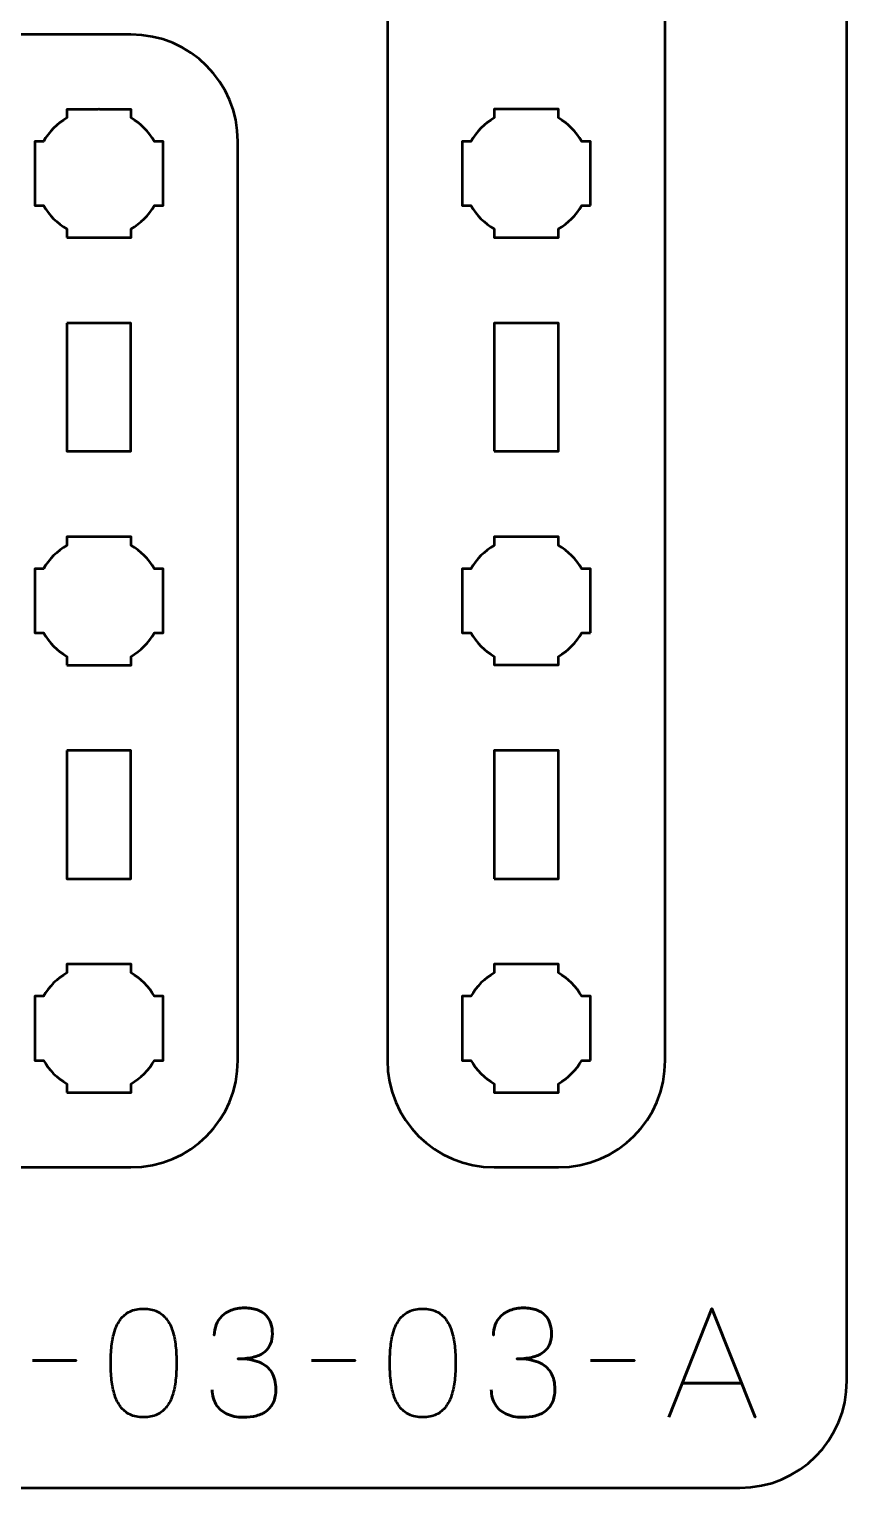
# Model space of a CAD drawing. Header units: centimetres. Extents: x -21 to 0, y -29.7 to 0.
# Drawn here: x -3.83 to 0, y -29.7 to -22.87 of the extents above; entities that cross this region are included whole.
import ezdxf

# ---------------------------------------------------------------- set-up
doc = ezdxf.new("R2010")
doc.units = ezdxf.units.CM
doc.header["$MEASUREMENT"] = 0
doc.layers.add('Layer 1', color=7, linetype='Continuous')

msp = doc.modelspace()

# ---------------------------------------------------------------- linework, layer by layer
at = {"layer": 'Layer 1', "color": 1, "lineweight": 53}
msp.add_open_spline([(-21.00003, -29.19995), (-21.00003, -29.19995), (-21.00003, -1.69992), (-21.00003, -1.69992), (-21.00003, -1.69992), (-21.00003, -1.61709), (-20.93286, -1.54992), (-20.85003, -1.54992), (-20.85003, -1.54992), (-20.7672, -1.54992), (-20.70003, -1.48275), (-20.70003, -1.39992), (-20.70003, -1.39992), (-20.70003, -1.31709), (-20.7672, -1.24992), (-20.85003, -1.24992), (-20.85003, -1.24992), (-20.93286, -1.24992), (-21.00003, -1.18275), (-21.00003, -1.09992), (-21.00003, -1.09992), (-21.00003, -1.09992), (-21.00003, -0.49992), (-21.00003, -0.49992), (-21.00003, -0.49992), (-21.00003, -0.22295), (-20.77694, 0.00004), (-20.49994, 0.00004), (-20.49994, 0.00004), (-20.49994, 0.00004), (-0.50008, 0.00004), (-0.50008, 0.00004), (-0.50008, 0.00004), (-0.22294, 0.00004), (0.00002, -0.22295), (0.00002, -0.49992), (0.00002, -0.49992), (0.00002, -0.49992), (0.00002, -29.19995), (0.00002, -29.19995), (0.00002, -29.19995), (0.00002, -29.47695), (-0.22294, -29.70004), (-0.50008, -29.70004), (-0.50008, -29.70004), (-0.50008, -29.70004), (-20.49994, -29.70004), (-20.49994, -29.70004), (-20.49994, -29.70004), (-20.77694, -29.70004), (-21.00003, -29.47695), (-21.00003, -29.19995)], degree=3, knots=[0, 0, 0, 0, 0.0769231, 0.0769231, 0.0769231, 0.0769231, 0.1538462, 0.1538462, 0.1538462, 0.1538462, 0.2307692, 0.2307692, 0.2307692, 0.2307692, 0.3076923, 0.3076923, 0.3076923, 0.3076923, 0.3846154, 0.3846154, 0.3846154, 0.3846154, 0.4615385, 0.4615385, 0.4615385, 0.4615385, 0.5384615, 0.5384615, 0.5384615, 0.5384615, 0.6153846, 0.6153846, 0.6153846, 0.6153846, 0.6923077, 0.6923077, 0.6923077, 0.6923077, 0.7692308, 0.7692308, 0.7692308, 0.7692308, 0.8461538, 0.8461538, 0.8461538, 0.8461538, 0.9230769, 0.9230769, 0.9230769, 0.9230769, 1, 1, 1, 1], dxfattribs=at)
at = {"layer": 'Layer 1', "color": 114, "lineweight": 53}
msp.add_open_spline([(-2.15001, -27.69995), (-2.15001, -27.69995), (-2.15001, -13.40007), (-2.15001, -13.40007), (-2.15001, -13.40007), (-2.15001, -13.12293), (-1.92692, -12.89997), (-1.64992, -12.89997), (-1.64992, -12.89997), (-1.64992, -12.89997), (-1.34991, -12.89997), (-1.34991, -12.89997), (-1.34991, -12.89997), (-1.07295, -12.89997), (-0.84999, -13.12293), (-0.84999, -13.40007), (-0.84999, -13.40007), (-0.84999, -13.40007), (-0.84999, -27.69995), (-0.84999, -27.69995), (-0.84999, -27.69995), (-0.84999, -27.97695), (-1.07295, -28.20005), (-1.34991, -28.20005), (-1.34991, -28.20005), (-1.34991, -28.20005), (-1.64992, -28.20005), (-1.64992, -28.20005), (-1.64992, -28.20005), (-1.92692, -28.20005), (-2.15001, -27.97695), (-2.15001, -27.69995)], degree=3, knots=[0, 0, 0, 0, 0.125, 0.125, 0.125, 0.125, 0.25, 0.25, 0.25, 0.25, 0.375, 0.375, 0.375, 0.375, 0.5, 0.5, 0.5, 0.5, 0.625, 0.625, 0.625, 0.625, 0.75, 0.75, 0.75, 0.75, 0.875, 0.875, 0.875, 0.875, 1, 1, 1, 1], dxfattribs=at)
at = {"layer": 'Layer 1', "color": 3, "lineweight": 53}
msp.add_open_spline([(-7.64993, -22.89997), (-7.64993, -22.89997), (-3.35006, -22.89997), (-3.35006, -22.89997), (-3.35006, -22.89997), (-3.07292, -22.89997), (-2.84996, -23.12306), (-2.84996, -23.40006), (-2.84996, -23.40006), (-2.84996, -23.40006), (-2.84996, -27.69993), (-2.84996, -27.69993), (-2.84996, -27.69993), (-2.84996, -27.97707), (-3.07292, -28.20003), (-3.35006, -28.20003), (-3.35006, -28.20003), (-3.35006, -28.20003), (-7.64993, -28.20003), (-7.64993, -28.20003), (-7.64993, -28.20003), (-7.92693, -28.20003), (-8.15002, -27.97707), (-8.15002, -27.69993), (-8.15002, -27.69993), (-8.15002, -27.69993), (-8.15002, -23.40006), (-8.15002, -23.40006), (-8.15002, -23.40006), (-8.15002, -23.12306), (-7.92693, -22.89997), (-7.64993, -22.89997)], degree=3, knots=[0, 0, 0, 0, 0.125, 0.125, 0.125, 0.125, 0.25, 0.25, 0.25, 0.25, 0.375, 0.375, 0.375, 0.375, 0.5, 0.5, 0.5, 0.5, 0.625, 0.625, 0.625, 0.625, 0.75, 0.75, 0.75, 0.75, 0.875, 0.875, 0.875, 0.875, 1, 1, 1, 1], dxfattribs=at)
at = {"layer": 'Layer 1', "lineweight": 53}
for points, knots in [([(-3.64998, -23.85006), (-3.64998, -23.85006), (-3.64998, -23.80988), (-3.64998, -23.80988), (-3.64998, -23.80988), (-3.69552, -23.78355), (-3.73348, -23.7456), (-3.75983, -23.70007), (-3.75983, -23.70007), (-3.75983, -23.70007), (-3.79998, -23.70007), (-3.79998, -23.70007), (-3.79998, -23.70007), (-3.79998, -23.70007), (-3.79998, -23.55155), (-3.79998, -23.55155), (-3.79998, -23.55155), (-3.79998, -23.55155), (-3.8, -23.55), (-3.8, -23.55), (-3.8, -23.55), (-3.8, -23.55), (-3.79998, -23.54845), (-3.79998, -23.54845), (-3.79998, -23.54845), (-3.79998, -23.54845), (-3.79998, -23.40006), (-3.79998, -23.40006), (-3.79998, -23.40006), (-3.79998, -23.40006), (-3.75988, -23.40006), (-3.75988, -23.40006), (-3.75988, -23.40006), (-3.73353, -23.35449), (-3.69554, -23.31649), (-3.64998, -23.29013), (-3.64998, -23.29013), (-3.64998, -23.29013), (-3.64998, -23.25005), (-3.64998, -23.25005), (-3.64998, -23.25005), (-3.64998, -23.25005), (-3.50464, -23.25005), (-3.50464, -23.25005), (-3.50464, -23.25005), (-3.50464, -23.25005), (-3.5, -23.24999), (-3.5, -23.24999), (-3.5, -23.24999), (-3.5, -23.24999), (-3.49535, -23.25005), (-3.49535, -23.25005), (-3.49535, -23.25005), (-3.49535, -23.25005), (-3.34997, -23.25005), (-3.34997, -23.25005), (-3.34997, -23.25005), (-3.34997, -23.25005), (-3.34997, -23.29013), (-3.34997, -23.29013), (-3.34997, -23.29013), (-3.3044, -23.31649), (-3.26643, -23.35449), (-3.24009, -23.40006), (-3.24009, -23.40006), (-3.24009, -23.40006), (-3.19997, -23.40006), (-3.19997, -23.40006), (-3.19997, -23.40006), (-3.19997, -23.40006), (-3.19997, -23.70007), (-3.19997, -23.70007), (-3.19997, -23.70007), (-3.19997, -23.70007), (-3.24014, -23.70007), (-3.24014, -23.70007), (-3.24014, -23.70007), (-3.26648, -23.7456), (-3.30444, -23.78355), (-3.34997, -23.80988), (-3.34997, -23.80988), (-3.34997, -23.80988), (-3.34997, -23.85006), (-3.34997, -23.85006), (-3.34997, -23.85006), (-3.34997, -23.85006), (-3.64998, -23.85006), (-3.64998, -23.85006)], [0, 0, 0, 0, 0.0454545, 0.0454545, 0.0454545, 0.0454545, 0.0909091, 0.0909091, 0.0909091, 0.0909091, 0.1363636, 0.1363636, 0.1363636, 0.1363636, 0.1818182, 0.1818182, 0.1818182, 0.1818182, 0.2272727, 0.2272727, 0.2272727, 0.2272727, 0.2727273, 0.2727273, 0.2727273, 0.2727273, 0.3181818, 0.3181818, 0.3181818, 0.3181818, 0.3636364, 0.3636364, 0.3636364, 0.3636364, 0.4090909, 0.4090909, 0.4090909, 0.4090909, 0.4545455, 0.4545455, 0.4545455, 0.4545455, 0.5, 0.5, 0.5, 0.5, 0.5454545, 0.5454545, 0.5454545, 0.5454545, 0.5909091, 0.5909091, 0.5909091, 0.5909091, 0.6363636, 0.6363636, 0.6363636, 0.6363636, 0.6818182, 0.6818182, 0.6818182, 0.6818182, 0.7272727, 0.7272727, 0.7272727, 0.7272727, 0.7727273, 0.7727273, 0.7727273, 0.7727273, 0.8181818, 0.8181818, 0.8181818, 0.8181818, 0.8636364, 0.8636364, 0.8636364, 0.8636364, 0.9090909, 0.9090909, 0.9090909, 0.9090909, 0.9545455, 0.9545455, 0.9545455, 0.9545455, 1, 1, 1, 1]), ([(-1.19998, -23.70009), (-1.19998, -23.70009), (-1.24009, -23.70009), (-1.24009, -23.70009), (-1.24009, -23.70009), (-1.26641, -23.74556), (-1.30444, -23.78345), (-1.34991, -23.80991), (-1.34991, -23.80991), (-1.34991, -23.80991), (-1.34991, -23.85002), (-1.34991, -23.85002), (-1.34991, -23.85002), (-1.34991, -23.85002), (-1.49999, -23.85002), (-1.49999, -23.85002), (-1.49999, -23.85002), (-1.49999, -23.85002), (-1.64992, -23.85002), (-1.64992, -23.85002), (-1.64992, -23.85002), (-1.64992, -23.85002), (-1.64992, -23.80991), (-1.64992, -23.80991), (-1.64992, -23.80991), (-1.69553, -23.78345), (-1.73345, -23.74556), (-1.75977, -23.70009), (-1.75977, -23.70009), (-1.75977, -23.70009), (-1.79999, -23.70009), (-1.79999, -23.70009), (-1.79999, -23.70009), (-1.79999, -23.70009), (-1.79999, -23.55001), (-1.79999, -23.55001), (-1.79999, -23.55001), (-1.79999, -23.55001), (-1.79999, -23.40008), (-1.79999, -23.40008), (-1.79999, -23.40008), (-1.79999, -23.40008), (-1.75977, -23.40008), (-1.75977, -23.40008), (-1.75977, -23.40008), (-1.73345, -23.35447), (-1.69553, -23.31655), (-1.64992, -23.29023), (-1.64992, -23.29023), (-1.64992, -23.29023), (-1.64992, -23.25001), (-1.64992, -23.25001), (-1.64992, -23.25001), (-1.64992, -23.25001), (-1.49999, -23.25001), (-1.49999, -23.25001), (-1.49999, -23.25001), (-1.49999, -23.25001), (-1.34991, -23.25001), (-1.34991, -23.25001), (-1.34991, -23.25001), (-1.34991, -23.25001), (-1.34991, -23.29023), (-1.34991, -23.29023), (-1.34991, -23.29023), (-1.30444, -23.31655), (-1.26641, -23.35447), (-1.24009, -23.40008), (-1.24009, -23.40008), (-1.24009, -23.40008), (-1.19998, -23.40008), (-1.19998, -23.40008), (-1.19998, -23.40008), (-1.19998, -23.40008), (-1.19998, -23.55001), (-1.19998, -23.55001), (-1.19998, -23.55001), (-1.19998, -23.55001), (-1.19998, -23.70009), (-1.19998, -23.70009)], [0, 0, 0, 0, 0.05, 0.05, 0.05, 0.05, 0.1, 0.1, 0.1, 0.1, 0.15, 0.15, 0.15, 0.15, 0.2, 0.2, 0.2, 0.2, 0.25, 0.25, 0.25, 0.25, 0.3, 0.3, 0.3, 0.3, 0.35, 0.35, 0.35, 0.35, 0.4, 0.4, 0.4, 0.4, 0.45, 0.45, 0.45, 0.45, 0.5, 0.5, 0.5, 0.5, 0.55, 0.55, 0.55, 0.55, 0.6, 0.6, 0.6, 0.6, 0.65, 0.65, 0.65, 0.65, 0.7, 0.7, 0.7, 0.7, 0.75, 0.75, 0.75, 0.75, 0.8, 0.8, 0.8, 0.8, 0.85, 0.85, 0.85, 0.85, 0.9, 0.9, 0.9, 0.9, 0.95, 0.95, 0.95, 0.95, 1, 1, 1, 1]), ([(-3.65006, -24.25001), (-3.65006, -24.25001), (-3.35006, -24.25001), (-3.35006, -24.25001), (-3.35006, -24.25001), (-3.35006, -24.25001), (-3.35006, -24.85002), (-3.35006, -24.85002), (-3.35006, -24.85002), (-3.35006, -24.85002), (-3.65006, -24.85002), (-3.65006, -24.85002), (-3.65006, -24.85002), (-3.65006, -24.85002), (-3.65006, -24.25001), (-3.65006, -24.25001)], [0, 0, 0, 0, 0.25, 0.25, 0.25, 0.25, 0.5, 0.5, 0.5, 0.5, 0.75, 0.75, 0.75, 0.75, 1, 1, 1, 1]), ([(-1.64992, -24.85004), (-1.64992, -24.85004), (-1.64992, -24.25003), (-1.64992, -24.25003), (-1.64992, -24.25003), (-1.64992, -24.25003), (-1.34991, -24.25003), (-1.34991, -24.25003), (-1.34991, -24.25003), (-1.34991, -24.25003), (-1.34991, -24.85004), (-1.34991, -24.85004), (-1.34991, -24.85004), (-1.34991, -24.85004), (-1.64992, -24.85004), (-1.64992, -24.85004)], [0, 0, 0, 0, 0.25, 0.25, 0.25, 0.25, 0.5, 0.5, 0.5, 0.5, 0.75, 0.75, 0.75, 0.75, 1, 1, 1, 1]), ([(-3.64998, -25.85006), (-3.64998, -25.85006), (-3.64998, -25.80988), (-3.64998, -25.80988), (-3.64998, -25.80988), (-3.69552, -25.78355), (-3.73348, -25.7456), (-3.75983, -25.70007), (-3.75983, -25.70007), (-3.75983, -25.70007), (-3.79998, -25.70007), (-3.79998, -25.70007), (-3.79998, -25.70007), (-3.79998, -25.70007), (-3.79998, -25.55155), (-3.79998, -25.55155), (-3.79998, -25.55155), (-3.79998, -25.55155), (-3.8, -25.55), (-3.8, -25.55), (-3.8, -25.55), (-3.8, -25.55), (-3.79998, -25.54845), (-3.79998, -25.54845), (-3.79998, -25.54845), (-3.79998, -25.54845), (-3.79998, -25.40006), (-3.79998, -25.40006), (-3.79998, -25.40006), (-3.79998, -25.40006), (-3.75988, -25.40006), (-3.75988, -25.40006), (-3.75988, -25.40006), (-3.73353, -25.35449), (-3.69554, -25.31649), (-3.64998, -25.29013), (-3.64998, -25.29013), (-3.64998, -25.29013), (-3.64998, -25.25005), (-3.64998, -25.25005), (-3.64998, -25.25005), (-3.64998, -25.25005), (-3.50464, -25.25005), (-3.50464, -25.25005), (-3.50464, -25.25005), (-3.50464, -25.25005), (-3.5, -25.24999), (-3.5, -25.24999), (-3.5, -25.24999), (-3.5, -25.24999), (-3.49535, -25.25005), (-3.49535, -25.25005), (-3.49535, -25.25005), (-3.49535, -25.25005), (-3.34997, -25.25005), (-3.34997, -25.25005), (-3.34997, -25.25005), (-3.34997, -25.25005), (-3.34997, -25.29013), (-3.34997, -25.29013), (-3.34997, -25.29013), (-3.3044, -25.31649), (-3.26643, -25.35449), (-3.24009, -25.40006), (-3.24009, -25.40006), (-3.24009, -25.40006), (-3.19997, -25.40006), (-3.19997, -25.40006), (-3.19997, -25.40006), (-3.19997, -25.40006), (-3.19997, -25.70007), (-3.19997, -25.70007), (-3.19997, -25.70007), (-3.19997, -25.70007), (-3.24014, -25.70007), (-3.24014, -25.70007), (-3.24014, -25.70007), (-3.26648, -25.7456), (-3.30444, -25.78355), (-3.34997, -25.80988), (-3.34997, -25.80988), (-3.34997, -25.80988), (-3.34997, -25.85006), (-3.34997, -25.85006), (-3.34997, -25.85006), (-3.34997, -25.85006), (-3.64998, -25.85006), (-3.64998, -25.85006)], [0, 0, 0, 0, 0.0454545, 0.0454545, 0.0454545, 0.0454545, 0.0909091, 0.0909091, 0.0909091, 0.0909091, 0.1363636, 0.1363636, 0.1363636, 0.1363636, 0.1818182, 0.1818182, 0.1818182, 0.1818182, 0.2272727, 0.2272727, 0.2272727, 0.2272727, 0.2727273, 0.2727273, 0.2727273, 0.2727273, 0.3181818, 0.3181818, 0.3181818, 0.3181818, 0.3636364, 0.3636364, 0.3636364, 0.3636364, 0.4090909, 0.4090909, 0.4090909, 0.4090909, 0.4545455, 0.4545455, 0.4545455, 0.4545455, 0.5, 0.5, 0.5, 0.5, 0.5454545, 0.5454545, 0.5454545, 0.5454545, 0.5909091, 0.5909091, 0.5909091, 0.5909091, 0.6363636, 0.6363636, 0.6363636, 0.6363636, 0.6818182, 0.6818182, 0.6818182, 0.6818182, 0.7272727, 0.7272727, 0.7272727, 0.7272727, 0.7727273, 0.7727273, 0.7727273, 0.7727273, 0.8181818, 0.8181818, 0.8181818, 0.8181818, 0.8636364, 0.8636364, 0.8636364, 0.8636364, 0.9090909, 0.9090909, 0.9090909, 0.9090909, 0.9545455, 0.9545455, 0.9545455, 0.9545455, 1, 1, 1, 1]), ([(-1.19998, -25.70002), (-1.19998, -25.70002), (-1.24009, -25.70002), (-1.24009, -25.70002), (-1.24009, -25.70002), (-1.26641, -25.74549), (-1.30444, -25.78352), (-1.34991, -25.80984), (-1.34991, -25.80984), (-1.34991, -25.80984), (-1.34991, -25.84995), (-1.34991, -25.84995), (-1.34991, -25.84995), (-1.34991, -25.84995), (-1.49999, -25.84995), (-1.49999, -25.84995), (-1.49999, -25.84995), (-1.49999, -25.84995), (-1.64992, -25.84995), (-1.64992, -25.84995), (-1.64992, -25.84995), (-1.64992, -25.84995), (-1.64992, -25.80984), (-1.64992, -25.80984), (-1.64992, -25.80984), (-1.69553, -25.78352), (-1.73345, -25.74549), (-1.75977, -25.70002), (-1.75977, -25.70002), (-1.75977, -25.70002), (-1.79999, -25.70002), (-1.79999, -25.70002), (-1.79999, -25.70002), (-1.79999, -25.70002), (-1.79999, -25.54995), (-1.79999, -25.54995), (-1.79999, -25.54995), (-1.79999, -25.54995), (-1.79999, -25.40002), (-1.79999, -25.40002), (-1.79999, -25.40002), (-1.79999, -25.40002), (-1.75977, -25.40002), (-1.75977, -25.40002), (-1.75977, -25.40002), (-1.73345, -25.35454), (-1.69553, -25.31651), (-1.64992, -25.2902), (-1.64992, -25.2902), (-1.64992, -25.2902), (-1.64992, -25.24994), (-1.64992, -25.24994), (-1.64992, -25.24994), (-1.64992, -25.24994), (-1.49999, -25.24994), (-1.49999, -25.24994), (-1.49999, -25.24994), (-1.49999, -25.24994), (-1.34991, -25.24994), (-1.34991, -25.24994), (-1.34991, -25.24994), (-1.34991, -25.24994), (-1.34991, -25.2902), (-1.34991, -25.2902), (-1.34991, -25.2902), (-1.30444, -25.31651), (-1.26641, -25.35454), (-1.24009, -25.40002), (-1.24009, -25.40002), (-1.24009, -25.40002), (-1.19998, -25.40002), (-1.19998, -25.40002), (-1.19998, -25.40002), (-1.19998, -25.40002), (-1.19998, -25.54995), (-1.19998, -25.54995), (-1.19998, -25.54995), (-1.19998, -25.54995), (-1.19998, -25.70002), (-1.19998, -25.70002)], [0, 0, 0, 0, 0.05, 0.05, 0.05, 0.05, 0.1, 0.1, 0.1, 0.1, 0.15, 0.15, 0.15, 0.15, 0.2, 0.2, 0.2, 0.2, 0.25, 0.25, 0.25, 0.25, 0.3, 0.3, 0.3, 0.3, 0.35, 0.35, 0.35, 0.35, 0.4, 0.4, 0.4, 0.4, 0.45, 0.45, 0.45, 0.45, 0.5, 0.5, 0.5, 0.5, 0.55, 0.55, 0.55, 0.55, 0.6, 0.6, 0.6, 0.6, 0.65, 0.65, 0.65, 0.65, 0.7, 0.7, 0.7, 0.7, 0.75, 0.75, 0.75, 0.75, 0.8, 0.8, 0.8, 0.8, 0.85, 0.85, 0.85, 0.85, 0.9, 0.9, 0.9, 0.9, 0.95, 0.95, 0.95, 0.95, 1, 1, 1, 1]), ([(-3.65006, -26.24998), (-3.65006, -26.24998), (-3.35006, -26.24998), (-3.35006, -26.24998), (-3.35006, -26.24998), (-3.35006, -26.24998), (-3.35006, -26.84998), (-3.35006, -26.84998), (-3.35006, -26.84998), (-3.35006, -26.84998), (-3.65006, -26.84998), (-3.65006, -26.84998), (-3.65006, -26.84998), (-3.65006, -26.84998), (-3.65006, -26.24998), (-3.65006, -26.24998)], [0, 0, 0, 0, 0.25, 0.25, 0.25, 0.25, 0.5, 0.5, 0.5, 0.5, 0.75, 0.75, 0.75, 0.75, 1, 1, 1, 1]), ([(-1.64992, -26.85), (-1.64992, -26.85), (-1.64992, -26.25), (-1.64992, -26.25), (-1.64992, -26.25), (-1.64992, -26.25), (-1.34991, -26.25), (-1.34991, -26.25), (-1.34991, -26.25), (-1.34991, -26.25), (-1.34991, -26.85), (-1.34991, -26.85), (-1.34991, -26.85), (-1.34991, -26.85), (-1.64992, -26.85), (-1.64992, -26.85)], [0, 0, 0, 0, 0.25, 0.25, 0.25, 0.25, 0.5, 0.5, 0.5, 0.5, 0.75, 0.75, 0.75, 0.75, 1, 1, 1, 1]), ([(-3.64998, -27.85006), (-3.64998, -27.85006), (-3.64998, -27.80988), (-3.64998, -27.80988), (-3.64998, -27.80988), (-3.69552, -27.78355), (-3.73348, -27.7456), (-3.75983, -27.70007), (-3.75983, -27.70007), (-3.75983, -27.70007), (-3.79998, -27.70007), (-3.79998, -27.70007), (-3.79998, -27.70007), (-3.79998, -27.70007), (-3.79998, -27.55155), (-3.79998, -27.55155), (-3.79998, -27.55155), (-3.79998, -27.55155), (-3.8, -27.55), (-3.8, -27.55), (-3.8, -27.55), (-3.8, -27.55), (-3.79998, -27.54845), (-3.79998, -27.54845), (-3.79998, -27.54845), (-3.79998, -27.54845), (-3.79998, -27.40006), (-3.79998, -27.40006), (-3.79998, -27.40006), (-3.79998, -27.40006), (-3.75988, -27.40006), (-3.75988, -27.40006), (-3.75988, -27.40006), (-3.73353, -27.35449), (-3.69554, -27.31649), (-3.64998, -27.29013), (-3.64998, -27.29013), (-3.64998, -27.29013), (-3.64998, -27.25005), (-3.64998, -27.25005), (-3.64998, -27.25005), (-3.64998, -27.25005), (-3.50464, -27.25005), (-3.50464, -27.25005), (-3.50464, -27.25005), (-3.50464, -27.25005), (-3.5, -27.24999), (-3.5, -27.24999), (-3.5, -27.24999), (-3.5, -27.24999), (-3.49535, -27.25005), (-3.49535, -27.25005), (-3.49535, -27.25005), (-3.49535, -27.25005), (-3.34997, -27.25005), (-3.34997, -27.25005), (-3.34997, -27.25005), (-3.34997, -27.25005), (-3.34997, -27.29013), (-3.34997, -27.29013), (-3.34997, -27.29013), (-3.3044, -27.31649), (-3.26643, -27.35449), (-3.24009, -27.40006), (-3.24009, -27.40006), (-3.24009, -27.40006), (-3.19997, -27.40006), (-3.19997, -27.40006), (-3.19997, -27.40006), (-3.19997, -27.40006), (-3.19997, -27.70007), (-3.19997, -27.70007), (-3.19997, -27.70007), (-3.19997, -27.70007), (-3.24014, -27.70007), (-3.24014, -27.70007), (-3.24014, -27.70007), (-3.26648, -27.7456), (-3.30444, -27.78355), (-3.34997, -27.80988), (-3.34997, -27.80988), (-3.34997, -27.80988), (-3.34997, -27.85006), (-3.34997, -27.85006), (-3.34997, -27.85006), (-3.34997, -27.85006), (-3.64998, -27.85006), (-3.64998, -27.85006)], [0, 0, 0, 0, 0.0454545, 0.0454545, 0.0454545, 0.0454545, 0.0909091, 0.0909091, 0.0909091, 0.0909091, 0.1363636, 0.1363636, 0.1363636, 0.1363636, 0.1818182, 0.1818182, 0.1818182, 0.1818182, 0.2272727, 0.2272727, 0.2272727, 0.2272727, 0.2727273, 0.2727273, 0.2727273, 0.2727273, 0.3181818, 0.3181818, 0.3181818, 0.3181818, 0.3636364, 0.3636364, 0.3636364, 0.3636364, 0.4090909, 0.4090909, 0.4090909, 0.4090909, 0.4545455, 0.4545455, 0.4545455, 0.4545455, 0.5, 0.5, 0.5, 0.5, 0.5454545, 0.5454545, 0.5454545, 0.5454545, 0.5909091, 0.5909091, 0.5909091, 0.5909091, 0.6363636, 0.6363636, 0.6363636, 0.6363636, 0.6818182, 0.6818182, 0.6818182, 0.6818182, 0.7272727, 0.7272727, 0.7272727, 0.7272727, 0.7727273, 0.7727273, 0.7727273, 0.7727273, 0.8181818, 0.8181818, 0.8181818, 0.8181818, 0.8636364, 0.8636364, 0.8636364, 0.8636364, 0.9090909, 0.9090909, 0.9090909, 0.9090909, 0.9545455, 0.9545455, 0.9545455, 0.9545455, 1, 1, 1, 1]), ([(-1.19998, -27.69995), (-1.19998, -27.69995), (-1.24009, -27.69995), (-1.24009, -27.69995), (-1.24009, -27.69995), (-1.26641, -27.74556), (-1.30444, -27.78349), (-1.34991, -27.80981), (-1.34991, -27.80981), (-1.34991, -27.80981), (-1.34991, -27.85002), (-1.34991, -27.85002), (-1.34991, -27.85002), (-1.34991, -27.85002), (-1.49999, -27.85002), (-1.49999, -27.85002), (-1.49999, -27.85002), (-1.49999, -27.85002), (-1.64992, -27.85002), (-1.64992, -27.85002), (-1.64992, -27.85002), (-1.64992, -27.85002), (-1.64992, -27.80981), (-1.64992, -27.80981), (-1.64992, -27.80981), (-1.69553, -27.78349), (-1.73345, -27.74556), (-1.75977, -27.69995), (-1.75977, -27.69995), (-1.75977, -27.69995), (-1.79999, -27.69995), (-1.79999, -27.69995), (-1.79999, -27.69995), (-1.79999, -27.69995), (-1.79999, -27.55002), (-1.79999, -27.55002), (-1.79999, -27.55002), (-1.79999, -27.55002), (-1.79999, -27.39995), (-1.79999, -27.39995), (-1.79999, -27.39995), (-1.79999, -27.39995), (-1.75977, -27.39995), (-1.75977, -27.39995), (-1.75977, -27.39995), (-1.73345, -27.35448), (-1.69553, -27.31645), (-1.64992, -27.29013), (-1.64992, -27.29013), (-1.64992, -27.29013), (-1.64992, -27.25002), (-1.64992, -27.25002), (-1.64992, -27.25002), (-1.64992, -27.25002), (-1.49999, -27.25002), (-1.49999, -27.25002), (-1.49999, -27.25002), (-1.49999, -27.25002), (-1.34991, -27.25002), (-1.34991, -27.25002), (-1.34991, -27.25002), (-1.34991, -27.25002), (-1.34991, -27.29013), (-1.34991, -27.29013), (-1.34991, -27.29013), (-1.30444, -27.31645), (-1.26641, -27.35448), (-1.24009, -27.39995), (-1.24009, -27.39995), (-1.24009, -27.39995), (-1.19998, -27.39995), (-1.19998, -27.39995), (-1.19998, -27.39995), (-1.19998, -27.39995), (-1.19998, -27.55002), (-1.19998, -27.55002), (-1.19998, -27.55002), (-1.19998, -27.55002), (-1.19998, -27.69995), (-1.19998, -27.69995)], [0, 0, 0, 0, 0.05, 0.05, 0.05, 0.05, 0.1, 0.1, 0.1, 0.1, 0.15, 0.15, 0.15, 0.15, 0.2, 0.2, 0.2, 0.2, 0.25, 0.25, 0.25, 0.25, 0.3, 0.3, 0.3, 0.3, 0.35, 0.35, 0.35, 0.35, 0.4, 0.4, 0.4, 0.4, 0.45, 0.45, 0.45, 0.45, 0.5, 0.5, 0.5, 0.5, 0.55, 0.55, 0.55, 0.55, 0.6, 0.6, 0.6, 0.6, 0.65, 0.65, 0.65, 0.65, 0.7, 0.7, 0.7, 0.7, 0.75, 0.75, 0.75, 0.75, 0.8, 0.8, 0.8, 0.8, 0.85, 0.85, 0.85, 0.85, 0.9, 0.9, 0.9, 0.9, 0.95, 0.95, 0.95, 0.95, 1, 1, 1, 1])]:
    msp.add_open_spline(points, degree=3, knots=knots, dxfattribs=at)
at = {"layer": 'Layer 1', "color": 5, "lineweight": 53}
for points, knots in [([(-3.29099, -29.36992), (-3.26629, -29.3698), (-3.24501, -29.36545), (-3.22725, -29.35698), (-3.22725, -29.35698), (-3.20961, -29.34852), (-3.19491, -29.33641), (-3.18315, -29.321), (-3.18315, -29.321), (-3.17151, -29.30548), (-3.16234, -29.28713), (-3.15552, -29.26597), (-3.15552, -29.26597), (-3.14882, -29.2448), (-3.144, -29.22163), (-3.14129, -29.19623), (-3.14129, -29.19623), (-3.13847, -29.17083), (-3.13706, -29.14414), (-3.13718, -29.11592), (-3.13718, -29.11592), (-3.13706, -29.08781), (-3.13847, -29.06112), (-3.14129, -29.03584), (-3.14129, -29.03584), (-3.144, -29.01055), (-3.14882, -28.98727), (-3.15552, -28.9661), (-3.15552, -28.9661), (-3.16234, -28.94506), (-3.17151, -28.92671), (-3.18315, -28.91107), (-3.18315, -28.91107), (-3.19491, -28.89555), (-3.20961, -28.88344), (-3.22725, -28.87497), (-3.22725, -28.87497), (-3.24501, -28.86639), (-3.26629, -28.86203), (-3.29099, -28.86192), (-3.29099, -28.86192), (-3.31568, -28.86203), (-3.33697, -28.86639), (-3.35472, -28.87497), (-3.35472, -28.87497), (-3.37236, -28.88344), (-3.38706, -28.89555), (-3.39882, -28.91107), (-3.39882, -28.91107), (-3.41046, -28.92671), (-3.41963, -28.94506), (-3.42645, -28.9661), (-3.42645, -28.9661), (-3.43316, -28.98727), (-3.43798, -29.01055), (-3.44068, -29.03584), (-3.44068, -29.03584), (-3.44351, -29.06112), (-3.44492, -29.08781), (-3.4448, -29.11592), (-3.4448, -29.11592), (-3.44492, -29.14414), (-3.44351, -29.17083), (-3.44068, -29.19623), (-3.44068, -29.19623), (-3.43798, -29.22163), (-3.43316, -29.2448), (-3.42645, -29.26597), (-3.42645, -29.26597), (-3.41963, -29.28713), (-3.41046, -29.30548), (-3.39882, -29.321), (-3.39882, -29.321), (-3.38706, -29.33641), (-3.37236, -29.34852), (-3.35472, -29.35698), (-3.35472, -29.35698), (-3.33697, -29.36545), (-3.31568, -29.3698), (-3.29099, -29.36992)], [0, 0, 0, 0, 0.05, 0.05, 0.05, 0.05, 0.1, 0.1, 0.1, 0.1, 0.15, 0.15, 0.15, 0.15, 0.2, 0.2, 0.2, 0.2, 0.25, 0.25, 0.25, 0.25, 0.3, 0.3, 0.3, 0.3, 0.35, 0.35, 0.35, 0.35, 0.4, 0.4, 0.4, 0.4, 0.45, 0.45, 0.45, 0.45, 0.5, 0.5, 0.5, 0.5, 0.55, 0.55, 0.55, 0.55, 0.6, 0.6, 0.6, 0.6, 0.65, 0.65, 0.65, 0.65, 0.7, 0.7, 0.7, 0.7, 0.75, 0.75, 0.75, 0.75, 0.8, 0.8, 0.8, 0.8, 0.85, 0.85, 0.85, 0.85, 0.9, 0.9, 0.9, 0.9, 0.95, 0.95, 0.95, 0.95, 1, 1, 1, 1]), ([(-3.29099, -29.36992), (-3.26629, -29.3698), (-3.24501, -29.36545), (-3.22725, -29.35698), (-3.22725, -29.35698), (-3.20961, -29.34852), (-3.19491, -29.33641), (-3.18315, -29.321), (-3.18315, -29.321), (-3.17151, -29.30548), (-3.16234, -29.28713), (-3.15552, -29.26597), (-3.15552, -29.26597), (-3.14882, -29.2448), (-3.144, -29.22163), (-3.14129, -29.19623), (-3.14129, -29.19623), (-3.13847, -29.17083), (-3.13706, -29.14414), (-3.13718, -29.11592), (-3.13718, -29.11592), (-3.13706, -29.08781), (-3.13847, -29.06112), (-3.14129, -29.03584), (-3.14129, -29.03584), (-3.144, -29.01055), (-3.14882, -28.98727), (-3.15552, -28.9661), (-3.15552, -28.9661), (-3.16234, -28.94506), (-3.17151, -28.92671), (-3.18315, -28.91107), (-3.18315, -28.91107), (-3.19491, -28.89555), (-3.20961, -28.88344), (-3.22725, -28.87497), (-3.22725, -28.87497), (-3.24501, -28.86639), (-3.26629, -28.86203), (-3.29099, -28.86192), (-3.29099, -28.86192), (-3.31568, -28.86203), (-3.33697, -28.86639), (-3.35472, -28.87497), (-3.35472, -28.87497), (-3.37236, -28.88344), (-3.38706, -28.89555), (-3.39882, -28.91107), (-3.39882, -28.91107), (-3.41046, -28.92671), (-3.41963, -28.94506), (-3.42645, -28.9661), (-3.42645, -28.9661), (-3.43316, -28.98727), (-3.43798, -29.01055), (-3.44068, -29.03584), (-3.44068, -29.03584), (-3.44351, -29.06112), (-3.44492, -29.08781), (-3.4448, -29.11592), (-3.4448, -29.11592), (-3.44492, -29.14414), (-3.44351, -29.17083), (-3.44068, -29.19623), (-3.44068, -29.19623), (-3.43798, -29.22163), (-3.43316, -29.2448), (-3.42645, -29.26597), (-3.42645, -29.26597), (-3.41963, -29.28713), (-3.41046, -29.30548), (-3.39882, -29.321), (-3.39882, -29.321), (-3.38706, -29.33641), (-3.37236, -29.34852), (-3.35472, -29.35698), (-3.35472, -29.35698), (-3.33697, -29.36545), (-3.31568, -29.3698), (-3.29099, -29.36992)], [0, 0, 0, 0, 0.05, 0.05, 0.05, 0.05, 0.1, 0.1, 0.1, 0.1, 0.15, 0.15, 0.15, 0.15, 0.2, 0.2, 0.2, 0.2, 0.25, 0.25, 0.25, 0.25, 0.3, 0.3, 0.3, 0.3, 0.35, 0.35, 0.35, 0.35, 0.4, 0.4, 0.4, 0.4, 0.45, 0.45, 0.45, 0.45, 0.5, 0.5, 0.5, 0.5, 0.55, 0.55, 0.55, 0.55, 0.6, 0.6, 0.6, 0.6, 0.65, 0.65, 0.65, 0.65, 0.7, 0.7, 0.7, 0.7, 0.75, 0.75, 0.75, 0.75, 0.8, 0.8, 0.8, 0.8, 0.85, 0.85, 0.85, 0.85, 0.9, 0.9, 0.9, 0.9, 0.95, 0.95, 0.95, 0.95, 1, 1, 1, 1]), ([(-2.96996, -29.24221), (-2.96984, -29.26761), (-2.96396, -29.28972), (-2.95232, -29.30889), (-2.95232, -29.30889), (-2.94068, -29.32794), (-2.9241, -29.34287), (-2.90246, -29.35357), (-2.90246, -29.35357), (-2.88082, -29.36428), (-2.85484, -29.36968), (-2.82461, -29.36992), (-2.82461, -29.36992), (-2.80192, -29.36992), (-2.78134, -29.36757), (-2.76264, -29.36263), (-2.76264, -29.36263), (-2.74406, -29.35769), (-2.72807, -29.35005), (-2.71455, -29.33958), (-2.71455, -29.33958), (-2.70102, -29.32912), (-2.69068, -29.31559), (-2.68327, -29.29913), (-2.68327, -29.29913), (-2.67598, -29.28255), (-2.67233, -29.26267), (-2.67221, -29.23939), (-2.67221, -29.23939), (-2.6721, -29.20835), (-2.67845, -29.18212), (-2.69103, -29.16084), (-2.69103, -29.16084), (-2.70361, -29.13955), (-2.72313, -29.12356), (-2.74935, -29.11263), (-2.74935, -29.11263), (-2.77558, -29.10169), (-2.80921, -29.09616), (-2.85001, -29.09616), (-2.85001, -29.09616), (-2.81956, -29.09628), (-2.79404, -29.09346), (-2.77323, -29.0877), (-2.77323, -29.0877), (-2.75253, -29.08193), (-2.73595, -29.07382), (-2.72348, -29.06324), (-2.72348, -29.06324), (-2.71102, -29.05277), (-2.70196, -29.04031), (-2.69656, -29.02596), (-2.69656, -29.02596), (-2.69103, -29.01173), (-2.68832, -28.99609), (-2.68844, -28.97904), (-2.68844, -28.97904), (-2.68832, -28.96199), (-2.69068, -28.94623), (-2.69538, -28.93165), (-2.69538, -28.93165), (-2.69997, -28.91707), (-2.70749, -28.90425), (-2.71772, -28.89331), (-2.71772, -28.89331), (-2.72795, -28.88238), (-2.74148, -28.87379), (-2.75806, -28.86768), (-2.75806, -28.86768), (-2.77475, -28.86156), (-2.7951, -28.85851), (-2.81897, -28.85839), (-2.81897, -28.85839), (-2.84272, -28.85851), (-2.86354, -28.86203), (-2.88118, -28.86885), (-2.88118, -28.86885), (-2.89893, -28.87568), (-2.91351, -28.88497), (-2.92527, -28.89684), (-2.92527, -28.89684), (-2.93692, -28.90872), (-2.94562, -28.92224), (-2.95138, -28.93753), (-2.95138, -28.93753), (-2.95726, -28.95282), (-2.96008, -28.96904), (-2.96008, -28.9861), (-2.96008, -28.9861), (-2.96008, -28.96904), (-2.95726, -28.95282), (-2.95138, -28.93753), (-2.95138, -28.93753), (-2.94562, -28.92224), (-2.93692, -28.90872), (-2.92527, -28.89684), (-2.92527, -28.89684), (-2.91351, -28.88497), (-2.89893, -28.87568), (-2.88118, -28.86885), (-2.88118, -28.86885), (-2.86354, -28.86203), (-2.84272, -28.85851), (-2.81897, -28.85839), (-2.81897, -28.85839), (-2.7951, -28.85851), (-2.77475, -28.86156), (-2.75806, -28.86768), (-2.75806, -28.86768), (-2.74148, -28.87379), (-2.72795, -28.88238), (-2.71772, -28.89331), (-2.71772, -28.89331), (-2.70749, -28.90425), (-2.69997, -28.91707), (-2.69538, -28.93165), (-2.69538, -28.93165), (-2.69068, -28.94623), (-2.68832, -28.96199), (-2.68844, -28.97904), (-2.68844, -28.97904), (-2.68832, -28.99609), (-2.69103, -29.01173), (-2.69656, -29.02596), (-2.69656, -29.02596), (-2.70196, -29.04031), (-2.71102, -29.05277), (-2.72348, -29.06324), (-2.72348, -29.06324), (-2.73595, -29.07382), (-2.75253, -29.08193), (-2.77323, -29.0877), (-2.77323, -29.0877), (-2.79404, -29.09346), (-2.81956, -29.09628), (-2.85001, -29.09616), (-2.85001, -29.09616), (-2.80921, -29.09616), (-2.77558, -29.10169), (-2.74935, -29.11263), (-2.74935, -29.11263), (-2.72313, -29.12356), (-2.70361, -29.13955), (-2.69103, -29.16084), (-2.69103, -29.16084), (-2.67845, -29.18212), (-2.6721, -29.20835), (-2.67221, -29.23939), (-2.67221, -29.23939), (-2.67233, -29.26267), (-2.67598, -29.28255), (-2.68327, -29.29913), (-2.68327, -29.29913), (-2.69068, -29.31559), (-2.70102, -29.32912), (-2.71455, -29.33958), (-2.71455, -29.33958), (-2.72807, -29.35005), (-2.74406, -29.35769), (-2.76264, -29.36263), (-2.76264, -29.36263), (-2.78134, -29.36757), (-2.80192, -29.36992), (-2.82461, -29.36992), (-2.82461, -29.36992), (-2.85484, -29.36968), (-2.88082, -29.36428), (-2.90246, -29.35357), (-2.90246, -29.35357), (-2.9241, -29.34287), (-2.94068, -29.32794), (-2.95232, -29.30889), (-2.95232, -29.30889), (-2.96396, -29.28972), (-2.96984, -29.26761), (-2.96996, -29.24221)], [0, 0, 0, 0, 0.0227273, 0.0227273, 0.0227273, 0.0227273, 0.0454545, 0.0454545, 0.0454545, 0.0454545, 0.0681818, 0.0681818, 0.0681818, 0.0681818, 0.0909091, 0.0909091, 0.0909091, 0.0909091, 0.1136364, 0.1136364, 0.1136364, 0.1136364, 0.1363636, 0.1363636, 0.1363636, 0.1363636, 0.1590909, 0.1590909, 0.1590909, 0.1590909, 0.1818182, 0.1818182, 0.1818182, 0.1818182, 0.2045455, 0.2045455, 0.2045455, 0.2045455, 0.2272727, 0.2272727, 0.2272727, 0.2272727, 0.25, 0.25, 0.25, 0.25, 0.2727273, 0.2727273, 0.2727273, 0.2727273, 0.2954545, 0.2954545, 0.2954545, 0.2954545, 0.3181818, 0.3181818, 0.3181818, 0.3181818, 0.3409091, 0.3409091, 0.3409091, 0.3409091, 0.3636364, 0.3636364, 0.3636364, 0.3636364, 0.3863636, 0.3863636, 0.3863636, 0.3863636, 0.4090909, 0.4090909, 0.4090909, 0.4090909, 0.4318182, 0.4318182, 0.4318182, 0.4318182, 0.4545455, 0.4545455, 0.4545455, 0.4545455, 0.4772727, 0.4772727, 0.4772727, 0.4772727, 0.5, 0.5, 0.5, 0.5, 0.5227273, 0.5227273, 0.5227273, 0.5227273, 0.5454545, 0.5454545, 0.5454545, 0.5454545, 0.5681818, 0.5681818, 0.5681818, 0.5681818, 0.5909091, 0.5909091, 0.5909091, 0.5909091, 0.6136364, 0.6136364, 0.6136364, 0.6136364, 0.6363636, 0.6363636, 0.6363636, 0.6363636, 0.6590909, 0.6590909, 0.6590909, 0.6590909, 0.6818182, 0.6818182, 0.6818182, 0.6818182, 0.7045455, 0.7045455, 0.7045455, 0.7045455, 0.7272727, 0.7272727, 0.7272727, 0.7272727, 0.75, 0.75, 0.75, 0.75, 0.7727273, 0.7727273, 0.7727273, 0.7727273, 0.7954545, 0.7954545, 0.7954545, 0.7954545, 0.8181818, 0.8181818, 0.8181818, 0.8181818, 0.8409091, 0.8409091, 0.8409091, 0.8409091, 0.8636364, 0.8636364, 0.8636364, 0.8636364, 0.8863636, 0.8863636, 0.8863636, 0.8863636, 0.9090909, 0.9090909, 0.9090909, 0.9090909, 0.9318182, 0.9318182, 0.9318182, 0.9318182, 0.9545455, 0.9545455, 0.9545455, 0.9545455, 0.9772727, 0.9772727, 0.9772727, 0.9772727, 1, 1, 1, 1]), ([(-1.985, -29.36992), (-1.9603, -29.3698), (-1.93902, -29.36545), (-1.92126, -29.35698), (-1.92126, -29.35698), (-1.90362, -29.34852), (-1.88892, -29.33641), (-1.87716, -29.321), (-1.87716, -29.321), (-1.86552, -29.30548), (-1.85635, -29.28713), (-1.84953, -29.26597), (-1.84953, -29.26597), (-1.84283, -29.2448), (-1.83801, -29.22163), (-1.8353, -29.19623), (-1.8353, -29.19623), (-1.83248, -29.17083), (-1.83107, -29.14414), (-1.83119, -29.11592), (-1.83119, -29.11592), (-1.83107, -29.08781), (-1.83248, -29.06112), (-1.8353, -29.03584), (-1.8353, -29.03584), (-1.83801, -29.01055), (-1.84283, -28.98727), (-1.84953, -28.9661), (-1.84953, -28.9661), (-1.85635, -28.94506), (-1.86552, -28.92671), (-1.87716, -28.91107), (-1.87716, -28.91107), (-1.88892, -28.89555), (-1.90362, -28.88344), (-1.92126, -28.87497), (-1.92126, -28.87497), (-1.93902, -28.86639), (-1.9603, -28.86203), (-1.985, -28.86192), (-1.985, -28.86192), (-2.00969, -28.86203), (-2.03098, -28.86639), (-2.04873, -28.87497), (-2.04873, -28.87497), (-2.06637, -28.88344), (-2.08107, -28.89555), (-2.09283, -28.91107), (-2.09283, -28.91107), (-2.10447, -28.92671), (-2.11364, -28.94506), (-2.12046, -28.9661), (-2.12046, -28.9661), (-2.12717, -28.98727), (-2.13199, -29.01055), (-2.13469, -29.03584), (-2.13469, -29.03584), (-2.13752, -29.06112), (-2.13893, -29.08781), (-2.13881, -29.11592), (-2.13881, -29.11592), (-2.13893, -29.14414), (-2.13752, -29.17083), (-2.13469, -29.19623), (-2.13469, -29.19623), (-2.13199, -29.22163), (-2.12717, -29.2448), (-2.12046, -29.26597), (-2.12046, -29.26597), (-2.11364, -29.28713), (-2.10447, -29.30548), (-2.09283, -29.321), (-2.09283, -29.321), (-2.08107, -29.33641), (-2.06637, -29.34852), (-2.04873, -29.35698), (-2.04873, -29.35698), (-2.03098, -29.36545), (-2.00969, -29.3698), (-1.985, -29.36992)], [0, 0, 0, 0, 0.05, 0.05, 0.05, 0.05, 0.1, 0.1, 0.1, 0.1, 0.15, 0.15, 0.15, 0.15, 0.2, 0.2, 0.2, 0.2, 0.25, 0.25, 0.25, 0.25, 0.3, 0.3, 0.3, 0.3, 0.35, 0.35, 0.35, 0.35, 0.4, 0.4, 0.4, 0.4, 0.45, 0.45, 0.45, 0.45, 0.5, 0.5, 0.5, 0.5, 0.55, 0.55, 0.55, 0.55, 0.6, 0.6, 0.6, 0.6, 0.65, 0.65, 0.65, 0.65, 0.7, 0.7, 0.7, 0.7, 0.75, 0.75, 0.75, 0.75, 0.8, 0.8, 0.8, 0.8, 0.85, 0.85, 0.85, 0.85, 0.9, 0.9, 0.9, 0.9, 0.95, 0.95, 0.95, 0.95, 1, 1, 1, 1]), ([(-1.985, -29.36992), (-1.9603, -29.3698), (-1.93902, -29.36545), (-1.92126, -29.35698), (-1.92126, -29.35698), (-1.90362, -29.34852), (-1.88892, -29.33641), (-1.87716, -29.321), (-1.87716, -29.321), (-1.86552, -29.30548), (-1.85635, -29.28713), (-1.84953, -29.26597), (-1.84953, -29.26597), (-1.84283, -29.2448), (-1.83801, -29.22163), (-1.8353, -29.19623), (-1.8353, -29.19623), (-1.83248, -29.17083), (-1.83107, -29.14414), (-1.83119, -29.11592), (-1.83119, -29.11592), (-1.83107, -29.08781), (-1.83248, -29.06112), (-1.8353, -29.03584), (-1.8353, -29.03584), (-1.83801, -29.01055), (-1.84283, -28.98727), (-1.84953, -28.9661), (-1.84953, -28.9661), (-1.85635, -28.94506), (-1.86552, -28.92671), (-1.87716, -28.91107), (-1.87716, -28.91107), (-1.88892, -28.89555), (-1.90362, -28.88344), (-1.92126, -28.87497), (-1.92126, -28.87497), (-1.93902, -28.86639), (-1.9603, -28.86203), (-1.985, -28.86192), (-1.985, -28.86192), (-2.00969, -28.86203), (-2.03098, -28.86639), (-2.04873, -28.87497), (-2.04873, -28.87497), (-2.06637, -28.88344), (-2.08107, -28.89555), (-2.09283, -28.91107), (-2.09283, -28.91107), (-2.10447, -28.92671), (-2.11364, -28.94506), (-2.12046, -28.9661), (-2.12046, -28.9661), (-2.12717, -28.98727), (-2.13199, -29.01055), (-2.13469, -29.03584), (-2.13469, -29.03584), (-2.13752, -29.06112), (-2.13893, -29.08781), (-2.13881, -29.11592), (-2.13881, -29.11592), (-2.13893, -29.14414), (-2.13752, -29.17083), (-2.13469, -29.19623), (-2.13469, -29.19623), (-2.13199, -29.22163), (-2.12717, -29.2448), (-2.12046, -29.26597), (-2.12046, -29.26597), (-2.11364, -29.28713), (-2.10447, -29.30548), (-2.09283, -29.321), (-2.09283, -29.321), (-2.08107, -29.33641), (-2.06637, -29.34852), (-2.04873, -29.35698), (-2.04873, -29.35698), (-2.03098, -29.36545), (-2.00969, -29.3698), (-1.985, -29.36992)], [0, 0, 0, 0, 0.05, 0.05, 0.05, 0.05, 0.1, 0.1, 0.1, 0.1, 0.15, 0.15, 0.15, 0.15, 0.2, 0.2, 0.2, 0.2, 0.25, 0.25, 0.25, 0.25, 0.3, 0.3, 0.3, 0.3, 0.35, 0.35, 0.35, 0.35, 0.4, 0.4, 0.4, 0.4, 0.45, 0.45, 0.45, 0.45, 0.5, 0.5, 0.5, 0.5, 0.55, 0.55, 0.55, 0.55, 0.6, 0.6, 0.6, 0.6, 0.65, 0.65, 0.65, 0.65, 0.7, 0.7, 0.7, 0.7, 0.75, 0.75, 0.75, 0.75, 0.8, 0.8, 0.8, 0.8, 0.85, 0.85, 0.85, 0.85, 0.9, 0.9, 0.9, 0.9, 0.95, 0.95, 0.95, 0.95, 1, 1, 1, 1]), ([(-1.66397, -29.24221), (-1.66385, -29.26761), (-1.65797, -29.28972), (-1.64633, -29.30889), (-1.64633, -29.30889), (-1.63469, -29.32794), (-1.61811, -29.34287), (-1.59647, -29.35357), (-1.59647, -29.35357), (-1.57483, -29.36428), (-1.54885, -29.36968), (-1.51862, -29.36992), (-1.51862, -29.36992), (-1.49593, -29.36992), (-1.47535, -29.36757), (-1.45665, -29.36263), (-1.45665, -29.36263), (-1.43807, -29.35769), (-1.42208, -29.35005), (-1.40856, -29.33958), (-1.40856, -29.33958), (-1.39503, -29.32912), (-1.38469, -29.31559), (-1.37728, -29.29913), (-1.37728, -29.29913), (-1.36999, -29.28255), (-1.36634, -29.26267), (-1.36622, -29.23939), (-1.36622, -29.23939), (-1.36611, -29.20835), (-1.37246, -29.18212), (-1.38504, -29.16084), (-1.38504, -29.16084), (-1.39762, -29.13955), (-1.41714, -29.12356), (-1.44336, -29.11263), (-1.44336, -29.11263), (-1.46959, -29.10169), (-1.50322, -29.09616), (-1.54402, -29.09616), (-1.54402, -29.09616), (-1.51357, -29.09628), (-1.48805, -29.09346), (-1.46724, -29.0877), (-1.46724, -29.0877), (-1.44654, -29.08193), (-1.42996, -29.07382), (-1.41749, -29.06324), (-1.41749, -29.06324), (-1.40503, -29.05277), (-1.39597, -29.04031), (-1.39057, -29.02596), (-1.39057, -29.02596), (-1.38504, -29.01173), (-1.38233, -28.99609), (-1.38245, -28.97904), (-1.38245, -28.97904), (-1.38233, -28.96199), (-1.38469, -28.94623), (-1.38939, -28.93165), (-1.38939, -28.93165), (-1.39398, -28.91707), (-1.4015, -28.90425), (-1.41173, -28.89331), (-1.41173, -28.89331), (-1.42196, -28.88238), (-1.43549, -28.87379), (-1.45207, -28.86768), (-1.45207, -28.86768), (-1.46876, -28.86156), (-1.48911, -28.85851), (-1.51298, -28.85839), (-1.51298, -28.85839), (-1.53673, -28.85851), (-1.55755, -28.86203), (-1.57519, -28.86885), (-1.57519, -28.86885), (-1.59294, -28.87568), (-1.60752, -28.88497), (-1.61928, -28.89684), (-1.61928, -28.89684), (-1.63093, -28.90872), (-1.63963, -28.92224), (-1.64539, -28.93753), (-1.64539, -28.93753), (-1.65127, -28.95282), (-1.65409, -28.96904), (-1.65409, -28.9861), (-1.65409, -28.9861), (-1.65409, -28.96904), (-1.65127, -28.95282), (-1.64539, -28.93753), (-1.64539, -28.93753), (-1.63963, -28.92224), (-1.63093, -28.90872), (-1.61928, -28.89684), (-1.61928, -28.89684), (-1.60752, -28.88497), (-1.59294, -28.87568), (-1.57519, -28.86885), (-1.57519, -28.86885), (-1.55755, -28.86203), (-1.53673, -28.85851), (-1.51298, -28.85839), (-1.51298, -28.85839), (-1.48911, -28.85851), (-1.46876, -28.86156), (-1.45207, -28.86768), (-1.45207, -28.86768), (-1.43549, -28.87379), (-1.42196, -28.88238), (-1.41173, -28.89331), (-1.41173, -28.89331), (-1.4015, -28.90425), (-1.39398, -28.91707), (-1.38939, -28.93165), (-1.38939, -28.93165), (-1.38469, -28.94623), (-1.38233, -28.96199), (-1.38245, -28.97904), (-1.38245, -28.97904), (-1.38233, -28.99609), (-1.38504, -29.01173), (-1.39057, -29.02596), (-1.39057, -29.02596), (-1.39597, -29.04031), (-1.40503, -29.05277), (-1.41749, -29.06324), (-1.41749, -29.06324), (-1.42996, -29.07382), (-1.44654, -29.08193), (-1.46724, -29.0877), (-1.46724, -29.0877), (-1.48805, -29.09346), (-1.51357, -29.09628), (-1.54402, -29.09616), (-1.54402, -29.09616), (-1.50322, -29.09616), (-1.46959, -29.10169), (-1.44336, -29.11263), (-1.44336, -29.11263), (-1.41714, -29.12356), (-1.39762, -29.13955), (-1.38504, -29.16084), (-1.38504, -29.16084), (-1.37246, -29.18212), (-1.36611, -29.20835), (-1.36622, -29.23939), (-1.36622, -29.23939), (-1.36634, -29.26267), (-1.36999, -29.28255), (-1.37728, -29.29913), (-1.37728, -29.29913), (-1.38469, -29.31559), (-1.39503, -29.32912), (-1.40856, -29.33958), (-1.40856, -29.33958), (-1.42208, -29.35005), (-1.43807, -29.35769), (-1.45665, -29.36263), (-1.45665, -29.36263), (-1.47535, -29.36757), (-1.49593, -29.36992), (-1.51862, -29.36992), (-1.51862, -29.36992), (-1.54885, -29.36968), (-1.57483, -29.36428), (-1.59647, -29.35357), (-1.59647, -29.35357), (-1.61811, -29.34287), (-1.63469, -29.32794), (-1.64633, -29.30889), (-1.64633, -29.30889), (-1.65797, -29.28972), (-1.66385, -29.26761), (-1.66397, -29.24221)], [0, 0, 0, 0, 0.0227273, 0.0227273, 0.0227273, 0.0227273, 0.0454545, 0.0454545, 0.0454545, 0.0454545, 0.0681818, 0.0681818, 0.0681818, 0.0681818, 0.0909091, 0.0909091, 0.0909091, 0.0909091, 0.1136364, 0.1136364, 0.1136364, 0.1136364, 0.1363636, 0.1363636, 0.1363636, 0.1363636, 0.1590909, 0.1590909, 0.1590909, 0.1590909, 0.1818182, 0.1818182, 0.1818182, 0.1818182, 0.2045455, 0.2045455, 0.2045455, 0.2045455, 0.2272727, 0.2272727, 0.2272727, 0.2272727, 0.25, 0.25, 0.25, 0.25, 0.2727273, 0.2727273, 0.2727273, 0.2727273, 0.2954545, 0.2954545, 0.2954545, 0.2954545, 0.3181818, 0.3181818, 0.3181818, 0.3181818, 0.3409091, 0.3409091, 0.3409091, 0.3409091, 0.3636364, 0.3636364, 0.3636364, 0.3636364, 0.3863636, 0.3863636, 0.3863636, 0.3863636, 0.4090909, 0.4090909, 0.4090909, 0.4090909, 0.4318182, 0.4318182, 0.4318182, 0.4318182, 0.4545455, 0.4545455, 0.4545455, 0.4545455, 0.4772727, 0.4772727, 0.4772727, 0.4772727, 0.5, 0.5, 0.5, 0.5, 0.5227273, 0.5227273, 0.5227273, 0.5227273, 0.5454545, 0.5454545, 0.5454545, 0.5454545, 0.5681818, 0.5681818, 0.5681818, 0.5681818, 0.5909091, 0.5909091, 0.5909091, 0.5909091, 0.6136364, 0.6136364, 0.6136364, 0.6136364, 0.6363636, 0.6363636, 0.6363636, 0.6363636, 0.6590909, 0.6590909, 0.6590909, 0.6590909, 0.6818182, 0.6818182, 0.6818182, 0.6818182, 0.7045455, 0.7045455, 0.7045455, 0.7045455, 0.7272727, 0.7272727, 0.7272727, 0.7272727, 0.75, 0.75, 0.75, 0.75, 0.7727273, 0.7727273, 0.7727273, 0.7727273, 0.7954545, 0.7954545, 0.7954545, 0.7954545, 0.8181818, 0.8181818, 0.8181818, 0.8181818, 0.8409091, 0.8409091, 0.8409091, 0.8409091, 0.8636364, 0.8636364, 0.8636364, 0.8636364, 0.8863636, 0.8863636, 0.8863636, 0.8863636, 0.9090909, 0.9090909, 0.9090909, 0.9090909, 0.9318182, 0.9318182, 0.9318182, 0.9318182, 0.9545455, 0.9545455, 0.9545455, 0.9545455, 0.9772727, 0.9772727, 0.9772727, 0.9772727, 1, 1, 1, 1]), ([(-0.83282, -29.36992), (-0.83282, -29.36992), (-0.63103, -28.86121), (-0.63103, -28.86121), (-0.63103, -28.86121), (-0.63103, -28.86121), (-0.42853, -29.36992), (-0.42853, -29.36992), (-0.42853, -29.36992), (-0.42853, -29.36992), (-0.63103, -28.86121), (-0.63103, -28.86121), (-0.63103, -28.86121), (-0.63103, -28.86121), (-0.83282, -29.36992), (-0.83282, -29.36992)], [0, 0, 0, 0, 0.25, 0.25, 0.25, 0.25, 0.5, 0.5, 0.5, 0.5, 0.75, 0.75, 0.75, 0.75, 1, 1, 1, 1]), ([(-3.81169, -29.10392), (-3.81169, -29.10392), (-3.60637, -29.10392), (-3.60637, -29.10392), (-3.60637, -29.10392), (-3.60637, -29.10392), (-3.81169, -29.10392), (-3.81169, -29.10392)], [0, 0, 0, 0, 0.5, 0.5, 0.5, 0.5, 1, 1, 1, 1]), ([(-2.5057, -29.10392), (-2.5057, -29.10392), (-2.30038, -29.10392), (-2.30038, -29.10392), (-2.30038, -29.10392), (-2.30038, -29.10392), (-2.5057, -29.10392), (-2.5057, -29.10392)], [0, 0, 0, 0, 0.5, 0.5, 0.5, 0.5, 1, 1, 1, 1]), ([(-1.19971, -29.10392), (-1.19971, -29.10392), (-0.99439, -29.10392), (-0.99439, -29.10392), (-0.99439, -29.10392), (-0.99439, -29.10392), (-1.19971, -29.10392), (-1.19971, -29.10392)], [0, 0, 0, 0, 0.5, 0.5, 0.5, 0.5, 1, 1, 1, 1]), ([(-0.76932, -29.20976), (-0.76932, -29.20976), (-0.49274, -29.20976), (-0.49274, -29.20976), (-0.49274, -29.20976), (-0.49274, -29.20976), (-0.76932, -29.20976), (-0.76932, -29.20976)], [0, 0, 0, 0, 0.5, 0.5, 0.5, 0.5, 1, 1, 1, 1])]:
    msp.add_open_spline(points, degree=3, knots=knots, dxfattribs=at)

doc.saveas('drawing.dxf')
